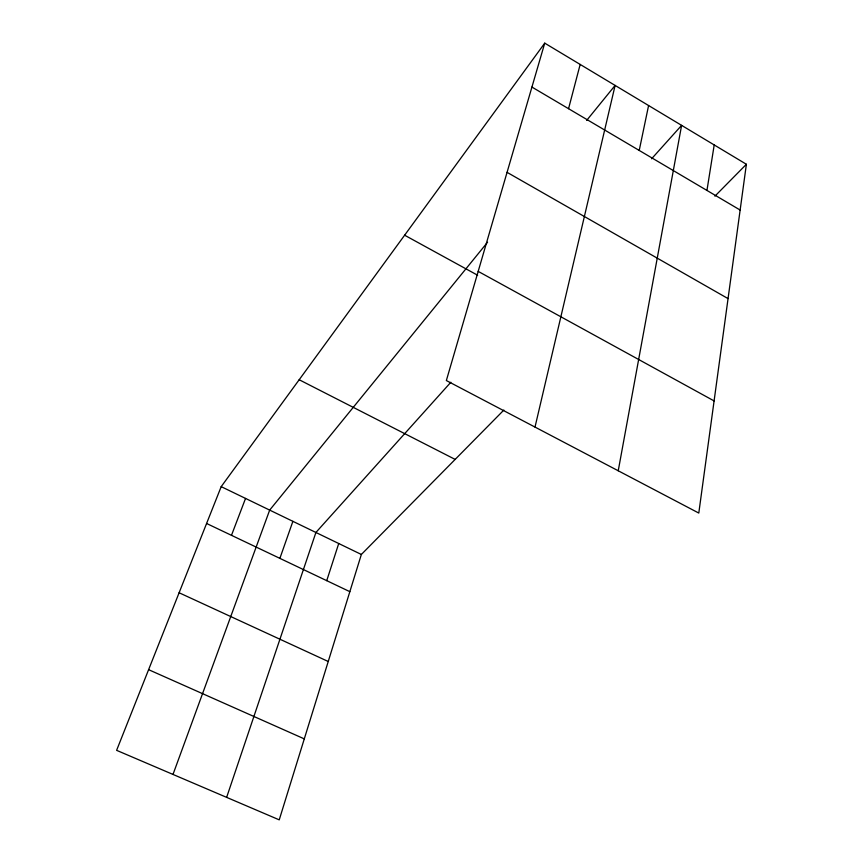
<?xml version="1.0" encoding="UTF-8"?>
<svg xmlns="http://www.w3.org/2000/svg" width="863" height="863" viewBox="0 0 863 863"><rect width="100%" height="100%" fill="white"/><g stroke="black" fill="none" stroke-linecap="round" stroke-linejoin="round"><path stroke-width="1.29" d="M746.387 164.272L698.793 513.064L446.354 380.54L544.736 43.15L746.387 164.272L714.92 196.16M706.948 190.443L714.208 144.952M618.232 470.767L681.608 125.372L651.597 158.781M639.224 150.432L648.588 105.534M535.006 427.077L615.114 85.426L586.646 120.432M568.555 108.695L580.173 64.434M503.841 410.076L361.36 554.467L279.234 819.85L116.613 750.335L221.198 486.646L544.736 43.15M326.732 580.659L338.728 543.517M226.635 797.369L315.912 532.471L450.853 382.255M279.882 558.361L292.891 521.338M172.999 774.435L269.677 510.098L487.563 242.233M231.478 535.33L245.545 498.426M148.609 669.677L304.294 738.879M179.116 592.762L328.242 661.5M206.591 523.485L349.849 591.662M221.198 486.646L361.36 554.467M299.181 379.742L455.157 459.407M478.188 271.381L714.1 400.928M404.628 235.211L477.638 275.243M507.066 172.341L728.059 298.609M531.932 87.066L740.141 210.043"/></g></svg>
